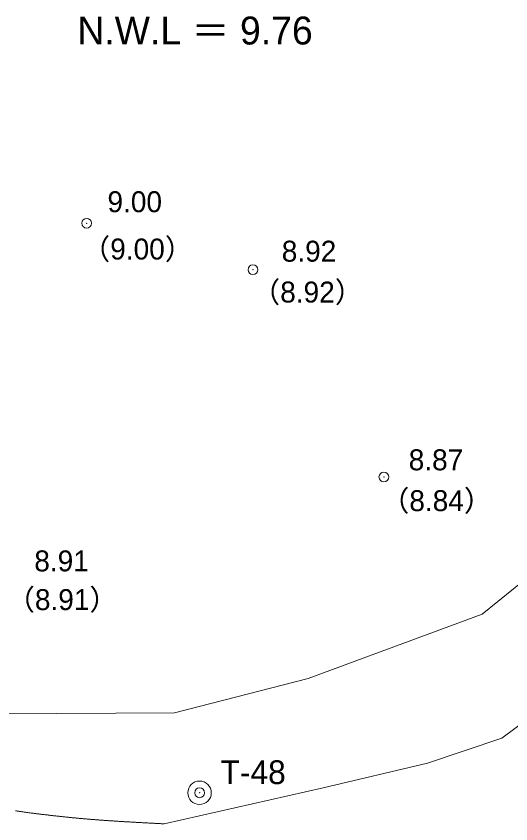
# Model space of a CAD drawing. Units: millimetres, scale not verified. Extents: x 56189 to 355068, y 31537 to 257017.
# Drawn here: x 133916 to 146571, y 184758 to 205431 of the extents above; entities that cross this region are included whole.
import ezdxf
from ezdxf.enums import TextEntityAlignment as Align

# ---------------------------------------------------------------- set-up
doc = ezdxf.new("R2010")
doc.units = ezdxf.units.MM
doc.header["$LTSCALE"] = 500
doc.header["$PDMODE"] = 32
doc.header["$PDSIZE"] = 250
doc.layers.add('0平面図-0通り芯', color=3, linetype='Continuous', lineweight=13)
doc.styles.add('MS-ゴシック-5.0-1.0', font='')
doc.styles.get('MS-ゴシック-5.0-1.0').set_extended_font_data('MS-ゴシック-5.0-1.0')

msp = doc.modelspace()

# ---------------------------------------------------------------- linework, layer by layer
at = {"layer": '0平面図-0通り芯'}
for p, q in [((145834.1, 190125.5), (148501, 192284.5)), ((148374.1, 188474.5), (146342, 186950.5)), ((146342, 186950.5), (144437, 186315.5)), ((144437, 186315.5), (141770.1, 185680.5))]:
    msp.add_line(p, q, dxfattribs=at)
at = {"layer": '0平面図-0通り芯', "color": 6}
for p, q in [((141389, 188474.5), (145834.1, 190125.5)), ((137969.9, 187598), (141389, 188474.5)), ((137969.9, 187598), (132430.7, 187564.4)), ((137705.7, 184758.2), (141770.1, 185680.5)), ((133921.8, 185090.2), (133902.2, 185093.8)), ((133941.5, 185086.7), (133921.8, 185090.2)), ((133961.2, 185083.3), (133941.5, 185086.7)), ((133981, 185080), (133961.2, 185083.3)), ((134000.7, 185076.8), (133981, 185080)), ((134020.4, 185073.6), (134000.7, 185076.8)), ((134040.2, 185070.6), (134020.4, 185073.6)), ((134060, 185067.6), (134040.2, 185070.6)), ((134079.8, 185064.6), (134060, 185067.6)), ((134099.6, 185061.8), (134079.8, 185064.6)), ((134119.4, 185059), (134099.6, 185061.8)), ((134139.2, 185056.2), (134119.4, 185059)), ((134159, 185053.5), (134139.2, 185056.2)), ((134178.8, 185050.9), (134159, 185053.5)), ((134198.7, 185048.2), (134178.8, 185050.9)), ((134218.5, 185045.6), (134198.7, 185048.2)), ((134238.4, 185043.1), (134218.5, 185045.6)), ((134258.2, 185040.6), (134238.4, 185043.1)), ((134278, 185038.1), (134258.2, 185040.6)), ((134297.9, 185035.6), (134278, 185038.1)), ((134317.8, 185033), (134297.9, 185035.6)), ((134337.6, 185030.6), (134317.8, 185033)), ((134357.5, 185028.1), (134337.6, 185030.6)), ((134377.3, 185025.6), (134357.5, 185028.1)), ((134397.2, 185023.2), (134377.3, 185025.6)), ((134417, 185020.7), (134397.2, 185023.2)), ((134436.9, 185018.2), (134417, 185020.7)), ((134456.7, 185015.8), (134436.9, 185018.2)), ((134476.6, 185013.3), (134456.7, 185015.8)), ((134496.4, 185010.9), (134476.6, 185013.3)), ((134516.3, 185008.5), (134496.4, 185010.9)), ((134536.1, 185006.1), (134516.3, 185008.5)), ((134556, 185003.7), (134536.1, 185006.1)), ((134575.9, 185001.3), (134556, 185003.7)), ((134595.7, 184998.9), (134575.9, 185001.3)), ((134615.6, 184996.5), (134595.7, 184998.9)), ((134635.5, 184994.1), (134615.6, 184996.5)), ((134655.3, 184991.7), (134635.5, 184994.1)), ((134675.2, 184989.4), (134655.3, 184991.7)), ((134695, 184987), (134675.2, 184989.4)), ((134714.9, 184984.7), (134695, 184987)), ((134734.8, 184982.4), (134714.9, 184984.7)), ((134754.6, 184980), (134734.8, 184982.4)), ((134774.5, 184977.7), (134754.6, 184980)), ((134794.4, 184975.4), (134774.5, 184977.7)), ((134814.2, 184973.1), (134794.4, 184975.4)), ((134834.1, 184970.9), (134814.2, 184973.1)), ((134854, 184968.6), (134834.1, 184970.9)), ((134873.8, 184966.3), (134854, 184968.6)), ((134893.7, 184964.1), (134873.8, 184966.3)), ((134913.6, 184961.8), (134893.7, 184964.1)), ((134933.5, 184959.6), (134913.6, 184961.8)), ((134953.3, 184957.4), (134933.5, 184959.6)), ((134973.2, 184955.2), (134953.3, 184957.4)), ((134993.1, 184953), (134973.2, 184955.2)), ((135013, 184950.8), (134993.1, 184953)), ((135032.9, 184948.6), (135013, 184950.8)), ((135052.7, 184946.5), (135032.9, 184948.6)), ((135072.6, 184944.3), (135052.7, 184946.5)), ((135092.5, 184942.2), (135072.6, 184944.3)), ((135112.4, 184940.1), (135092.5, 184942.2)), ((135132.3, 184938), (135112.4, 184940.1)), ((135152.2, 184935.9), (135132.3, 184938)), ((135172.1, 184933.8), (135152.2, 184935.9)), ((135191.9, 184931.7), (135172.1, 184933.8)), ((135211.8, 184929.7), (135191.9, 184931.7)), ((135231.7, 184927.6), (135211.8, 184929.7)), ((135251.6, 184925.6), (135231.7, 184927.6)), ((135271.5, 184923.6), (135251.6, 184925.6)), ((135291.4, 184921.6), (135271.5, 184923.6)), ((135311.3, 184919.6), (135291.4, 184921.6)), ((135331.2, 184917.7), (135311.3, 184919.6)), ((135351.1, 184915.7), (135331.2, 184917.7)), ((135371, 184913.8), (135351.1, 184915.7)), ((135390.9, 184911.8), (135371, 184913.8)), ((135410.8, 184909.9), (135390.9, 184911.8)), ((135430.7, 184908), (135410.8, 184909.9)), ((135450.6, 184906.2), (135430.7, 184908)), ((135470.6, 184904.3), (135450.6, 184906.2)), ((135490.5, 184902.5), (135470.6, 184904.3)), ((135510.4, 184900.6), (135490.5, 184902.5)), ((135530.3, 184898.8), (135510.4, 184900.6)), ((135550.2, 184897), (135530.3, 184898.8)), ((135570.1, 184895.2), (135550.2, 184897)), ((135590.1, 184893.4), (135570.1, 184895.2)), ((135610, 184891.7), (135590.1, 184893.4)), ((135629.9, 184889.9), (135610, 184891.7)), ((135649.8, 184888.2), (135629.9, 184889.9)), ((135669.8, 184886.5), (135649.8, 184888.2)), ((135689.7, 184884.8), (135669.8, 184886.5)), ((135709.6, 184883.1), (135689.7, 184884.8)), ((135729.5, 184881.4), (135709.6, 184883.1)), ((135749.5, 184879.7), (135729.5, 184881.4)), ((135769.4, 184878.1), (135749.5, 184879.7)), ((135789.4, 184876.4), (135769.4, 184878.1)), ((135809.3, 184874.8), (135789.4, 184876.4)), ((135829.2, 184873.2), (135809.3, 184874.8)), ((135849.2, 184871.6), (135829.2, 184873.2)), ((135869.1, 184870), (135849.2, 184871.6)), ((135889, 184868.4), (135869.1, 184870)), ((135909, 184866.9), (135889, 184868.4)), ((135928.9, 184865.3), (135909, 184866.9)), ((135948.9, 184863.8), (135928.9, 184865.3)), ((135968.8, 184862.2), (135948.9, 184863.8)), ((135988.7, 184860.7), (135968.8, 184862.2)), ((136008.7, 184859.2), (135988.7, 184860.7)), ((136028.6, 184857.7), (136008.7, 184859.2)), ((136048.6, 184856.3), (136028.6, 184857.7)), ((136068.5, 184854.8), (136048.6, 184856.3)), ((136088.5, 184853.3), (136068.5, 184854.8)), ((136108.4, 184851.9), (136088.5, 184853.3)), ((136128.4, 184850.4), (136108.4, 184851.9)), ((136148.3, 184849), (136128.4, 184850.4)), ((136168.3, 184847.6), (136148.3, 184849)), ((136188.2, 184846.2), (136168.3, 184847.6)), ((136208.2, 184844.8), (136188.2, 184846.2)), ((136228.1, 184843.4), (136208.2, 184844.8)), ((136248.1, 184842), (136228.1, 184843.4)), ((136268, 184840.6), (136248.1, 184842)), ((136288, 184839.2), (136268, 184840.6)), ((136307.9, 184837.9), (136288, 184839.2)), ((136327.9, 184836.5), (136307.9, 184837.9)), ((136347.9, 184835.2), (136327.9, 184836.5)), ((136367.8, 184833.9), (136347.9, 184835.2)), ((136387.8, 184832.6), (136367.8, 184833.9)), ((136407.7, 184831.3), (136387.8, 184832.6)), ((136427.7, 184830), (136407.7, 184831.3)), ((136447.6, 184828.7), (136427.7, 184830)), ((136467.6, 184827.4), (136447.6, 184828.7)), ((136487.6, 184826.1), (136467.6, 184827.4)), ((136507.5, 184824.8), (136487.6, 184826.1)), ((136527.5, 184823.6), (136507.5, 184824.8)), ((136547.4, 184822.3), (136527.5, 184823.6)), ((136567.4, 184821.1), (136547.4, 184822.3)), ((136587.4, 184819.8), (136567.4, 184821.1)), ((136607.3, 184818.6), (136587.4, 184819.8)), ((136627.3, 184817.4), (136607.3, 184818.6)), ((136647.3, 184816.2), (136627.3, 184817.4)), ((136667.2, 184814.9), (136647.3, 184816.2)), ((136687.2, 184813.8), (136667.2, 184814.9)), ((136707.1, 184812.6), (136687.2, 184813.8)), ((136727.1, 184811.4), (136707.1, 184812.6)), ((136747.1, 184810.2), (136727.1, 184811.4)), ((136767, 184809), (136747.1, 184810.2)), ((136787, 184807.8), (136767, 184809)), ((136807, 184806.7), (136787, 184807.8)), ((136827, 184805.5), (136807, 184806.7)), ((136846.9, 184804.4), (136827, 184805.5)), ((136866.9, 184803.2), (136846.9, 184804.4)), ((136886.8, 184802.1), (136866.9, 184803.2)), ((136906.8, 184800.9), (136886.8, 184802.1)), ((136926.8, 184799.8), (136906.8, 184800.9)), ((136946.7, 184798.6), (136926.8, 184799.8)), ((136966.7, 184797.5), (136946.7, 184798.6)), ((136986.7, 184796.4), (136966.7, 184797.5)), ((137006.7, 184795.3), (136986.7, 184796.4)), ((137026.6, 184794.2), (137006.7, 184795.3)), ((137046.6, 184793.1), (137026.6, 184794.2)), ((137066.6, 184792), (137046.6, 184793.1)), ((137086.5, 184790.9), (137066.6, 184792)), ((137106.5, 184789.8), (137086.5, 184790.9)), ((137126.5, 184788.7), (137106.5, 184789.8)), ((137146.4, 184787.6), (137126.5, 184788.7)), ((137166.4, 184786.5), (137146.4, 184787.6)), ((137186.4, 184785.5), (137166.4, 184786.5)), ((137206.4, 184784.4), (137186.4, 184785.5)), ((137226.3, 184783.3), (137206.4, 184784.4)), ((137246.3, 184782.2), (137226.3, 184783.3)), ((137266.3, 184781.2), (137246.3, 184782.2)), ((137286.2, 184780.1), (137266.3, 184781.2)), ((137306.2, 184779), (137286.2, 184780.1)), ((137326.2, 184778), (137306.2, 184779)), ((137346.2, 184777), (137326.2, 184778)), ((137366.1, 184775.9), (137346.2, 184777)), ((137386.1, 184774.8), (137366.1, 184775.9)), ((137406.1, 184773.8), (137386.1, 184774.8)), ((137426, 184772.7), (137406.1, 184773.8)), ((137446, 184771.7), (137426, 184772.7)), ((137466, 184770.7), (137446, 184771.7)), ((137486, 184769.6), (137466, 184770.7)), ((137505.9, 184768.6), (137486, 184769.6)), ((137525.9, 184767.5), (137505.9, 184768.6)), ((137545.9, 184766.5), (137525.9, 184767.5)), ((137565.9, 184765.5), (137545.9, 184766.5)), ((137585.8, 184764.4), (137565.9, 184765.5)), ((137605.8, 184763.4), (137585.8, 184764.4)), ((137625.8, 184762.4), (137605.8, 184763.4)), ((137645.8, 184761.3), (137625.8, 184762.4)), ((137665.7, 184760.3), (137645.8, 184761.3)), ((137685.7, 184759.2), (137665.7, 184760.3)), ((137705.7, 184758.2), (137685.7, 184759.2))]:
    msp.add_line(p, q, dxfattribs=at)
at = {"layer": '0平面図-0通り芯'}
msp.add_circle((138608, 185553.2), 300, dxfattribs=at)
at = {"layer": '0平面図-0通り芯', "color": 7}
for p in [(135718.9, 200131.9), (139972.5, 198942), (143322.3, 193636.7), (138608, 185553.2)]:
    msp.add_point(p, dxfattribs=at)

# ---------------------------------------------------------------- texts
at = {"layer": '0平面図-0通り芯', "color": 7, "style": 'MS-ゴシック-5.0-1.0'}
msp.add_text('N.W.L ＝ 9.76', height=714.8, dxfattribs=at).set_placement((135481.4, 204491), align=Align.BOTTOM_LEFT)
at = {"layer": '0平面図-0通り芯', "color": 4, "style": 'MS-ゴシック-5.0-1.0'}
for s, height, p in [('9.00', 536.1, (136252.1, 200252.2)), ('（9.00）', 536.1, (135591.5, 199041.2)), ('8.92', 536.1, (140711, 198986.1)), ('（8.92）', 536.1, (139940.3, 197940.2)), ('8.87', 536.1, (143958.8, 193646.5)), ('（8.84）', 536.1, (143243.2, 192600.5)), ('8.91', 536.1, (134380.4, 191059.2)), ('（8.91）', 536.1, (133664.8, 190068.3)), ('T-48', 607.6, (139142.9, 185594))]:
    msp.add_text(s, height=height, dxfattribs=at).set_placement(p, align=Align.BOTTOM_LEFT)

doc.saveas('drawing.dxf')
